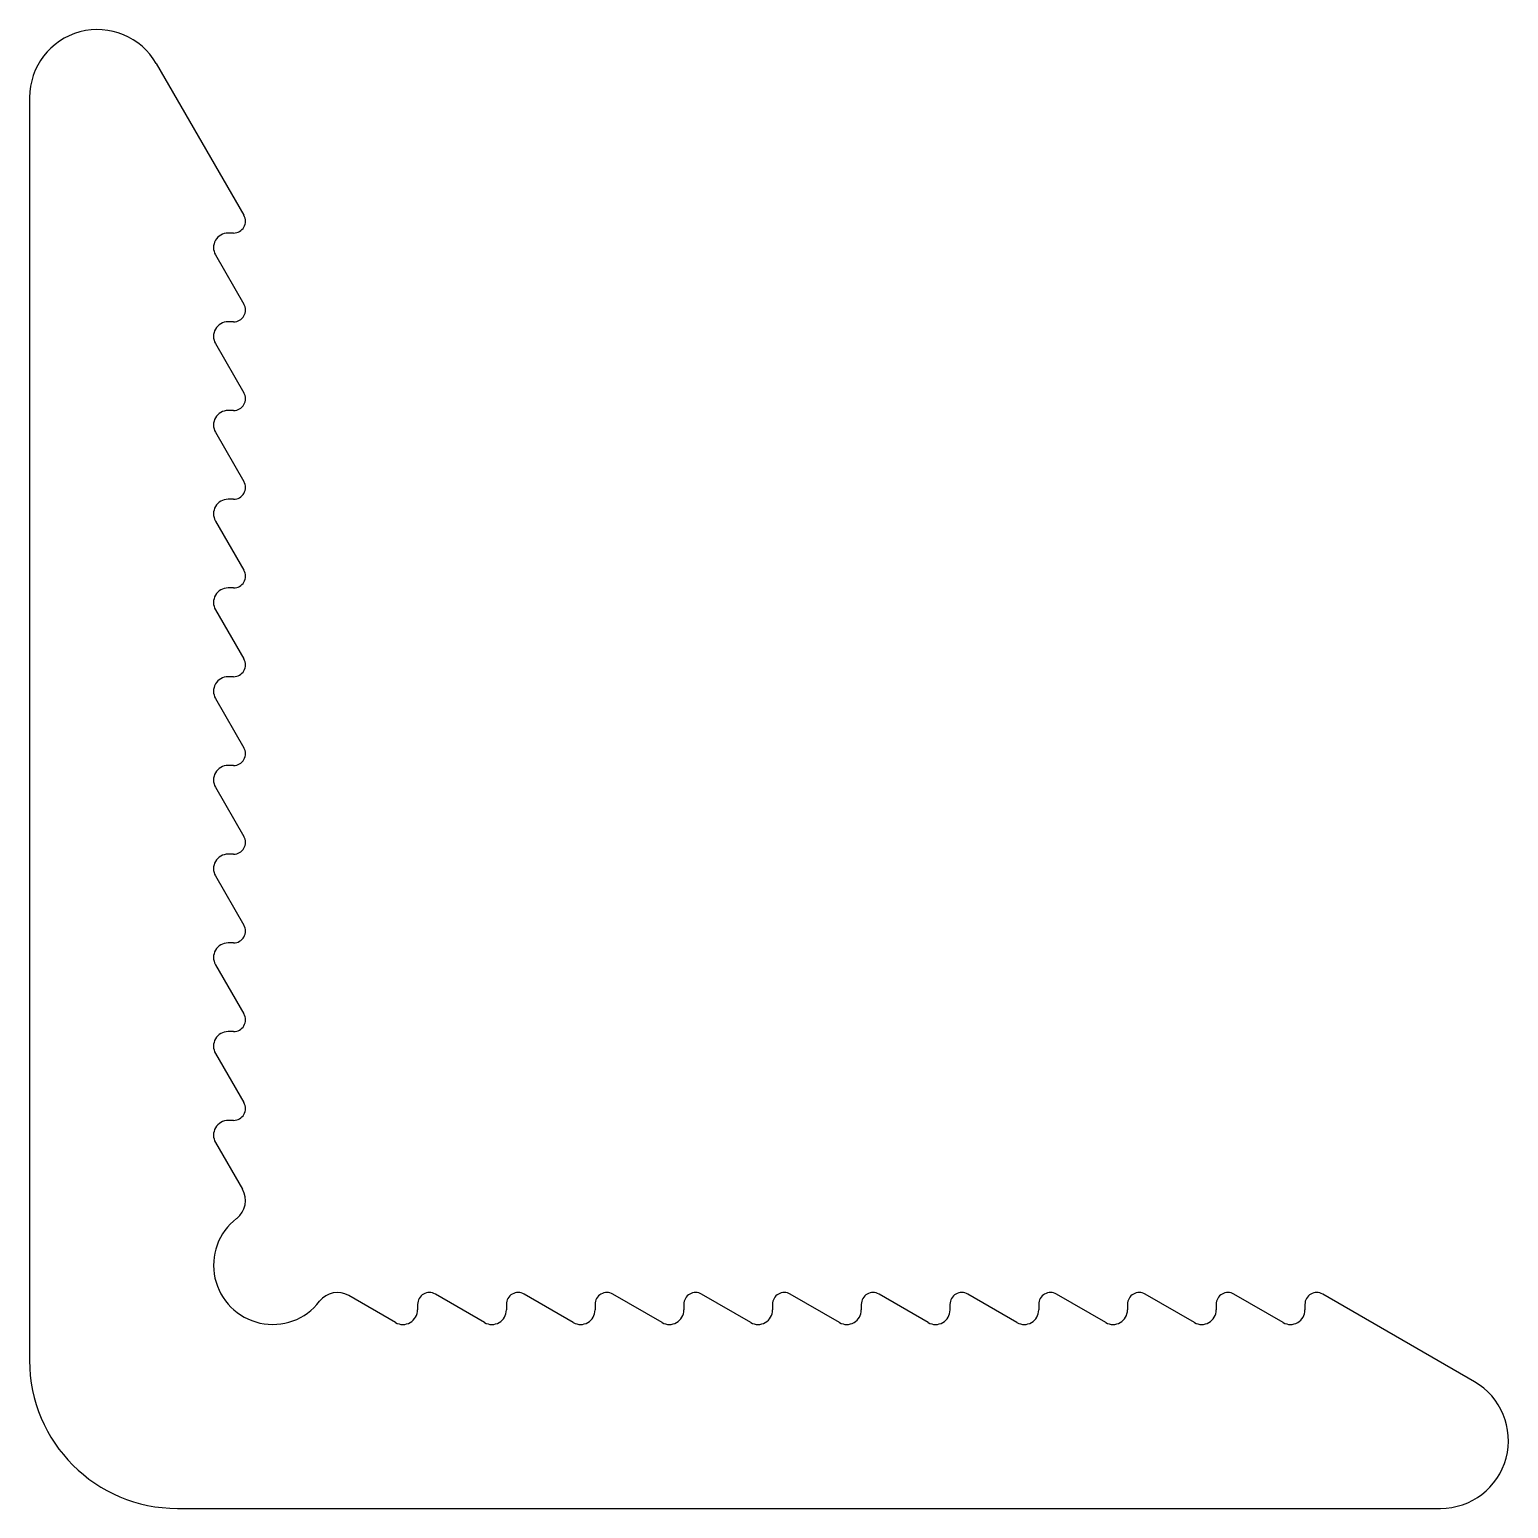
# Model space of a CAD drawing. Extents: x 191.6 to 241.6, y 419 to 469.
import ezdxf

# ---------------------------------------------------------------- set-up
doc = ezdxf.new("R2010")
doc.units = 0
doc.layers.get('0').update_dxf_attribs({"linetype": 'CONTINUOUS'})

msp = doc.modelspace()

# ---------------------------------------------------------------- linework, layer by layer
for p, q in [((195.855, 467.804), (198.818, 462.672)), ((191.571, 466.657), (191.571, 423.952)), ((198.471, 462.072), (198.282, 462.072)), ((197.857, 461.336), (198.818, 459.672)), ((198.471, 459.072), (198.282, 459.072)), ((197.857, 458.336), (198.818, 456.672)), ((198.471, 456.072), (198.282, 456.072)), ((197.857, 455.336), (198.818, 453.672)), ((198.471, 453.072), (198.282, 453.072)), ((197.857, 452.336), (198.818, 450.672)), ((198.471, 450.072), (198.282, 450.072)), ((197.857, 449.336), (198.818, 447.672)), ((198.471, 447.072), (198.282, 447.072)), ((197.857, 446.336), (198.818, 444.672)), ((198.471, 444.072), (198.282, 444.072)), ((197.857, 443.336), (198.818, 441.672)), ((198.471, 441.072), (198.282, 441.072)), ((197.857, 440.336), (198.818, 438.672)), ((198.471, 438.072), (198.282, 438.072)), ((197.857, 437.336), (198.818, 435.672)), ((198.471, 435.072), (198.282, 435.072)), ((197.857, 434.336), (198.818, 432.672)), ((198.471, 432.072), (198.291, 432.072)), ((197.858, 431.322), (198.769, 429.744)), ((203.941, 425.239), (202.364, 426.15)), ((206.955, 425.238), (205.291, 426.199)), ((209.955, 425.238), (208.291, 426.199)), ((212.955, 425.238), (211.291, 426.199)), ((215.955, 425.238), (214.291, 426.199)), ((218.955, 425.238), (217.291, 426.199)), ((221.955, 425.238), (220.291, 426.199)), ((224.955, 425.238), (223.291, 426.199)), ((227.955, 425.238), (226.291, 426.199)), ((230.955, 425.238), (229.291, 426.199)), ((233.955, 425.238), (232.291, 426.199)), ((240.424, 423.235), (235.291, 426.199)), ((204.691, 425.852), (204.691, 425.672)), ((207.691, 425.852), (207.691, 425.663)), ((210.691, 425.852), (210.691, 425.663)), ((213.691, 425.852), (213.691, 425.663)), ((216.691, 425.852), (216.691, 425.663)), ((219.691, 425.852), (219.691, 425.663)), ((222.691, 425.852), (222.691, 425.663)), ((225.691, 425.852), (225.691, 425.663)), ((228.691, 425.852), (228.691, 425.663)), ((231.691, 425.852), (231.691, 425.663)), ((234.691, 425.852), (234.691, 425.663)), ((196.571, 418.952), (239.276, 418.952))]:
    msp.add_line(p, q)
for centre, radius, start, end in [((193.867, 466.657), 2.295, 30, 180), ((198.471, 462.472), 0.4, 270, 30), ((198.282, 461.581), 0.491, 90, 210), ((198.471, 459.472), 0.4, 270, 30), ((198.282, 458.581), 0.491, 90, 210), ((198.471, 456.472), 0.4, 270, 30), ((198.282, 455.581), 0.491, 90, 210), ((198.471, 453.472), 0.4, 270, 30), ((198.282, 452.581), 0.491, 90, 210), ((198.471, 450.472), 0.4, 270, 30), ((198.282, 449.581), 0.491, 90, 210), ((198.471, 447.472), 0.4, 270, 30), ((198.282, 446.581), 0.491, 90, 210), ((198.471, 444.472), 0.4, 270, 30), ((198.282, 443.581), 0.491, 90, 210), ((198.471, 441.472), 0.4, 270, 30), ((198.282, 440.581), 0.491, 90, 210), ((198.471, 438.472), 0.4, 270, 30), ((198.282, 437.581), 0.491, 90, 210), ((198.471, 435.472), 0.4, 270, 30), ((198.282, 434.581), 0.491, 90, 210), ((198.471, 432.472), 0.4, 270, 30), ((198.291, 431.572), 0.5, 90, 210), ((198.109, 429.363), 0.763, 307.5218, 30), ((199.791, 427.172), 2, 127.5218, 322.4782), ((201.982, 425.49), 0.763, 60, 142.4782), ((205.091, 425.852), 0.4, 60, 180), ((208.091, 425.852), 0.4, 60, 180), ((211.091, 425.852), 0.4, 60, 180), ((214.091, 425.852), 0.4, 60, 180), ((217.091, 425.852), 0.4, 60, 180), ((220.091, 425.852), 0.4, 60, 180), ((223.091, 425.852), 0.4, 60, 180), ((226.091, 425.852), 0.4, 60, 180), ((229.091, 425.852), 0.4, 60, 180), ((232.091, 425.852), 0.4, 60, 180), ((235.091, 425.852), 0.4, 60, 180), ((204.191, 425.672), 0.5, 240, 0), ((207.201, 425.663), 0.491, 240, 0), ((210.201, 425.663), 0.491, 240, 0), ((213.201, 425.663), 0.491, 240, 0), ((216.201, 425.663), 0.491, 240, 0), ((219.201, 425.663), 0.491, 240, 0), ((222.201, 425.663), 0.491, 240, 0), ((225.201, 425.663), 0.491, 240, 0), ((228.201, 425.663), 0.491, 240, 0), ((231.201, 425.663), 0.491, 240, 0), ((234.201, 425.663), 0.491, 240, 0), ((196.571, 423.952), 5, 180, 270), ((239.276, 421.248), 2.295, 270, 60)]:
    msp.add_arc(centre, radius, start, end)

doc.saveas('drawing.dxf')
